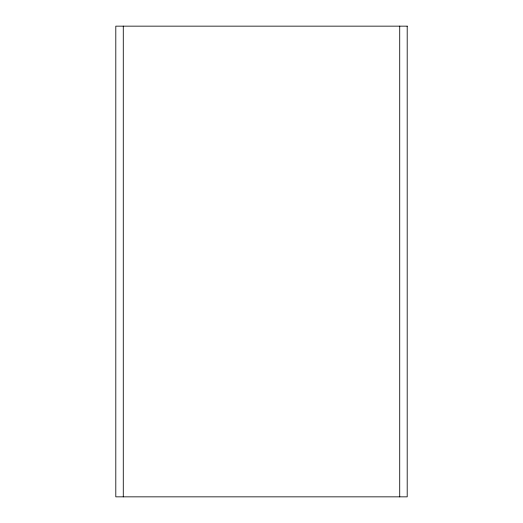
<?xml version="1.0" encoding="UTF-8"?>
<svg xmlns="http://www.w3.org/2000/svg" width="523" height="523" viewBox="0 0 523 523"><rect width="100%" height="100%" fill="white"/><g stroke="black" fill="none" stroke-linecap="round" stroke-linejoin="round"><path stroke-width="0.78" d="M399.722 26.15L399.722 496.85M123.278 26.15L123.278 496.85M407.195 26.15L115.805 26.15L115.805 496.85L407.195 496.85L407.195 26.15"/></g></svg>
